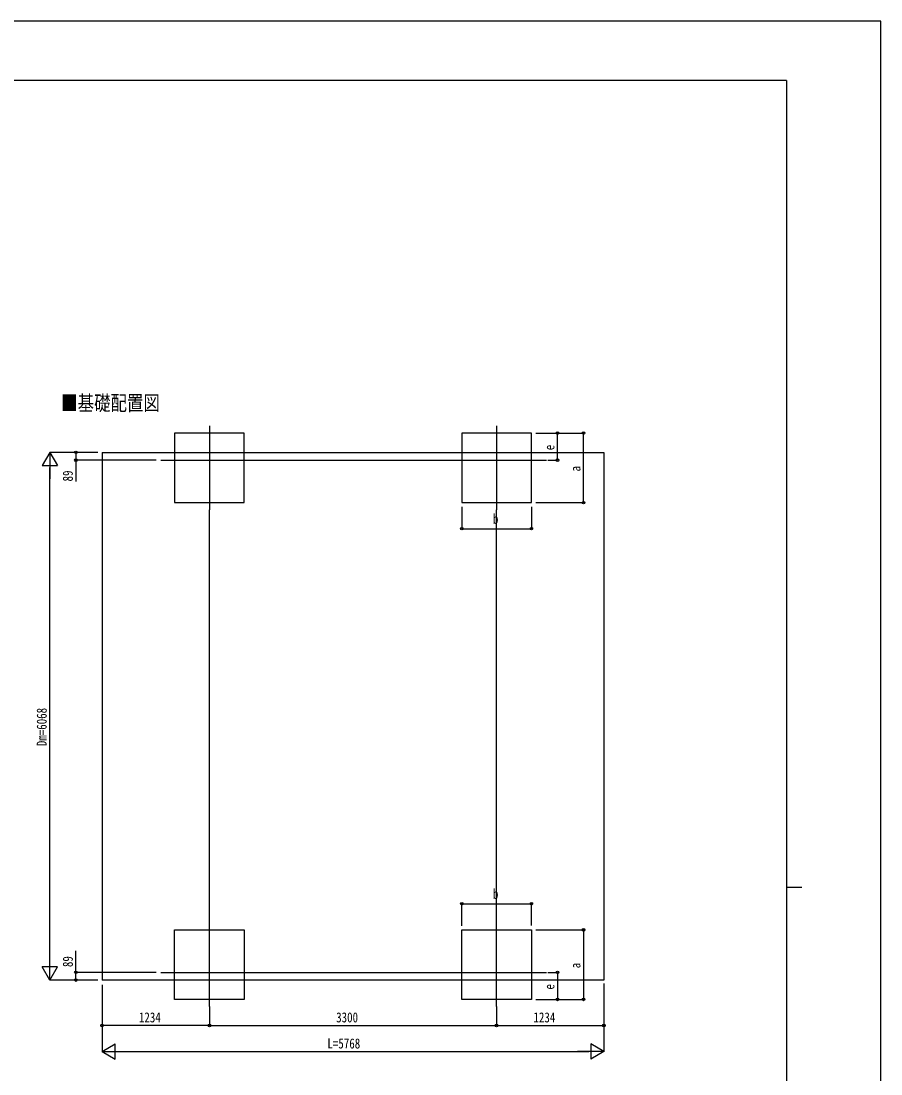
# Model space of a CAD drawing. Units: millimetres, scale not verified. Extents: x -14718 to 14718, y -10395 to 10395.
# Drawn here: x 4836 to 14718, y -1712 to 10395 of the extents above; entities that cross this region are included whole.
import ezdxf
from ezdxf.enums import TextEntityAlignment as Align

# ---------------------------------------------------------------- set-up
doc = ezdxf.new("R2010")
doc.units = ezdxf.units.MM
doc.header["$LTSCALE"] = 50
for name, color, linetype in [('0-2_USER1', 3, 'Continuous'), ('0-3_YKK_12', 2, 'Continuous'), ('0-5_YKK_A1', 4, 'Continuous'), ('0-6_YKK_D', 6, 'Continuous'), ('0-7_YKK_ZWAK', 7, 'Continuous')]:
    doc.layers.add(name, color=color, linetype=linetype)
doc.styles.add('ＭＳ ゴシック', font='')
doc.styles.get('ＭＳ ゴシック').set_extended_font_data('MS Gothic')

msp = doc.modelspace()

# ---------------------------------------------------------------- linework, layer by layer
at = {"layer": '0-3_YKK_12'}
for p, q in [((7000.57, 5739.02), (7000.57, 4776.5)), ((10300.57, 5739.02), (10300.57, 4776.5)), ((6441.89, 5346.56), (10874.81, 5346.56)), ((7000.57, -935.9), (7000.57, 26.62)), ((10300.57, -935.9), (10300.57, 26.62)), ((6441.89, -543.44), (10874.81, -543.44))]:
    msp.add_line(p, q, dxfattribs=at)
at = {"layer": '0-5_YKK_A1'}
for p, q in [((5766.57, 5435.56), (11534.57, 5435.56)), ((5766.57, 5435.56), (5766.57, -632.44)), ((11534.57, 5435.56), (11534.57, -632.44)), ((11534.57, -632.44), (5766.57, -632.44))]:
    msp.add_line(p, q, dxfattribs=at)
for points in [[(6600.57, 4857.76), (7400.57, 4857.76), (7400.57, 5657.76), (6600.57, 5657.76)], [(9900.57, 4857.76), (10700.57, 4857.76), (10700.57, 5657.76), (9900.57, 5657.76)], [(6600.57, -54.64), (7400.57, -54.64), (7400.57, -854.64), (6600.57, -854.64)], [(9900.57, -54.64), (10700.57, -54.64), (10700.57, -854.64), (9900.57, -854.64)]]:
    msp.add_lwpolyline(points, close=True, dxfattribs=at)
at = {"layer": '0-6_YKK_D'}
for p, q in [((10750.57, 5657.76), (11301.57, 5657.76)), ((10751.57, 5657.76), (11001.57, 5657.76)), ((11000.57, 5346.56), (11000.57, 5657.76)), ((11300.57, 4857.76), (11300.57, 5657.76)), ((5166.57, 5435.56), (5079.07, 5284.01)), ((5716.57, 5435.56), (5165.57, 5435.56)), ((5166.57, 5435.56), (5254.07, 5284.01)), ((5166.57, 5435.56), (5166.57, 5132.45)), ((5716.57, 5435.56), (5465.57, 5435.56)), ((6388.46, 5346.56), (5465.57, 5346.56)), ((10889.38, 5346.56), (11001.57, 5346.56)), ((5079.07, 5284.01), (5254.07, 5284.01)), ((5166.57, -457.44), (5166.57, 5260.56)), ((10750.57, 4857.76), (11301.57, 4857.76)), ((7000.57, 26.62), (7000.57, 4776.5)), ((9900.57, 4810.67), (9900.57, 4556.76)), ((10300.57, 26.62), (10300.57, 4776.5)), ((10700.57, 4808.74), (10700.57, 4556.76)), ((9900.57, 4557.76), (10700.57, 4557.76)), ((9900.57, -7.55), (9900.57, 246.36)), ((9900.57, 245.36), (10700.57, 245.36)), ((10700.57, -5.62), (10700.57, 246.36)), ((10751.57, -54.64), (11301.57, -54.64)), ((11300.57, -54.64), (11300.57, -854.64)), ((5166.57, -632.44), (5166.57, -329.33)), ((5166.57, -632.44), (5079.07, -480.88)), ((5254.07, -480.88), (5079.07, -480.88)), ((5166.57, -632.44), (5254.07, -480.88)), ((6388.46, -543.44), (5465.57, -543.44)), ((10889.38, -543.44), (11001.57, -543.44)), ((11000.57, -543.44), (11000.57, -854.64)), ((5716.57, -632.44), (5165.57, -632.44)), ((5716.57, -632.44), (5465.57, -632.44)), ((5766.57, -686.13), (5766.57, -1455.64)), ((11534.57, -671.92), (11534.57, -1455.64)), ((7000.57, -936.9), (7000.57, -1155.64)), ((7000.57, -936.9), (7000.57, -1155.64)), ((10300.57, -936.9), (10300.57, -1155.64)), ((10300.57, -936.9), (10300.57, -1155.64)), ((10750.57, -854.64), (11301.57, -854.64)), ((10751.57, -854.64), (11001.57, -854.64)), ((5766.57, -1074.29), (5766.57, -1155.64)), ((11534.57, -1074.29), (11534.57, -1155.64)), ((7000.57, -1154.64), (5766.57, -1154.64)), ((7000.57, -1154.64), (10300.57, -1154.64)), ((10300.57, -1154.64), (11534.57, -1154.64)), ((5766.57, -1454.64), (5918.12, -1367.14)), ((5918.12, -1542.14), (5918.12, -1367.14)), ((11534.57, -1454.64), (11383.01, -1367.14)), ((11383.01, -1367.14), (11383.01, -1542.14)), ((5766.57, -1454.64), (5918.12, -1542.14)), ((5766.57, -1454.64), (6069.68, -1454.64)), ((5941.57, -1454.64), (11359.57, -1454.64)), ((11534.57, -1454.64), (11231.46, -1454.64)), ((11534.57, -1454.64), (11383.01, -1542.14))]:
    msp.add_line(p, q, dxfattribs=at)
for points in [[(5466.57, 5435.56), (5466.57, 5346.56), (5466.57, 5100.26)], [(5466.57, -632.44), (5466.57, -543.44), (5466.57, -297.14)]]:
    msp.add_lwpolyline(points, dxfattribs=at)
for centre in [(11000.57, 5657.76), (11300.57, 5657.76), (5466.57, 5435.56), (5466.57, 5346.56), (11000.57, 5346.56), (11300.57, 4857.76), (9900.57, 4557.76), (10700.57, 4557.76), (9900.57, 245.36), (10700.57, 245.36), (11300.57, -54.64), (5466.57, -543.44), (11000.57, -543.44), (5466.57, -632.44), (11000.57, -854.64), (11300.57, -854.64), (5766.57, -1154.64), (7000.57, -1154.64), (7000.57, -1154.64), (10300.57, -1154.64), (10300.57, -1154.64), (11534.57, -1154.64)]:
    msp.add_circle(centre, 14.88, dxfattribs=at)
at = {"layer": '0-7_YKK_ZWAK'}
for p, q in [((13632.57, 9712.5), (-13667.43, 9712.5)), ((13632.57, 9712.5), (13632.57, -8837.5)), ((13632.57, 437.5), (13807.57, 437.5))]:
    msp.add_line(p, q, dxfattribs=at)
msp.add_lwpolyline([(-14717.5, -10395), (14717.5, -10395), (14717.5, 10395), (-14717.5, 10395)], close=True, dxfattribs=at)

# ---------------------------------------------------------------- texts
at = {"layer": '0-2_USER1', "style": 'ＭＳ ゴシック', "width": 0.8}
msp.add_text('■基礎配置図', height=173.2, dxfattribs=at).set_placement((5297.29, 5864.7), align=Align.BOTTOM_LEFT)
at = {"layer": '0-6_YKK_D', "style": 'ＭＳ ゴシック', "width": 0.8}
for s, p in [('e', (10999.57, 5460.16)), ('89', (5465.57, 5101.26)), ('a', (11299.57, 5215.76)), ('Dm=6068', (5165.57, 2057.16)), ('89', (5465.57, -482.94)), ('a', (11299.57, -496.64)), ('e', (10999.57, -741.04))]:
    msp.add_text(s, height=115.5, rotation=90, dxfattribs=at).set_placement(p, align=Align.BOTTOM_LEFT)
for s, p in [('b', (10258.57, 4578.76)), ('b', (10258.57, 266.36)), ('1234', (6190.37, -1153.64)), ('3300', (8457.37, -1153.64)), ('1234', (10724.37, -1153.64)), ('L=5768', (8356.57, -1453.64))]:
    msp.add_text(s, height=115.5, dxfattribs=at).set_placement(p, align=Align.BOTTOM_LEFT)

doc.saveas('drawing.dxf')
